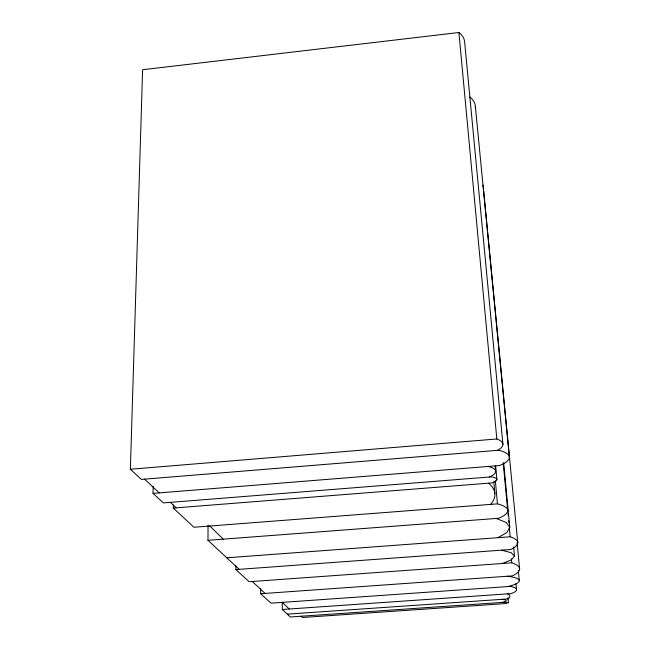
<?xml version="1.0" encoding="UTF-8"?>
<svg xmlns="http://www.w3.org/2000/svg" width="650" height="650" viewBox="0 0 650 650"><rect width="100%" height="100%" fill="white"/><g stroke="black" fill="none" stroke-linecap="round" stroke-linejoin="round"><path stroke-width="0.97" d="M239.192 569.351L207.976 540.312L208.049 525.102M207.976 540.312L498.558 518.269A46.686 11.83 -3.9 0 0 497.461 503.856L193.936 527.256L173.306 508.064L173.355 505.017M173.306 508.064L491.952 482.918A14.089 3.916 -4.4 0 0 491.416 476.856L163.386 502.913L153.018 493.391L153.181 486.289M153.018 493.391L499.501 465.546A37.806 11.148 -4.3 0 0 498.542 450.247L141.334 479.416L130.374 469.251L142.61 69.737L458.908 32.5A28.641 17.81 -6.9 0 1 464.636 42.039L502.921 444.259M503.652 462.776L509.787 527.418L506.789 532.634L497.859 537.68M513.63 546.983L514.491 556.075L511.379 559.869L502.442 563.477M507.999 597.626L508.462 602.688L505.424 603.582L302.372 617.5L301.072 616.224M130.374 469.251L496.827 438.969L458.908 32.5M226.769 557.798L510.169 536.77L509.316 527.694M235.885 565.533L235.901 569.587L510.697 549.494A56.851 12.943 -3.8 0 0 510.169 536.77M260.609 588.656L260.674 593.726L512.289 575.9A69.379 14.373 -3.6 0 0 511.769 562.811M282.206 602.396L282.344 609.489L510.949 593.637A34.166 6.516 -3.8 0 0 510.599 586.389L271.001 603.159L260.674 593.726M287.332 614.128L507.934 598.926A44.679 8.312 -3.6 0 0 507.626 593.864M501.451 550.168L511.087 552.663L514.491 556.075M496.259 518.448L506.261 522.519L509.787 527.418M508.462 602.688L505.318 602.209L290.379 616.964L282.344 609.489M235.901 569.587L249.096 581.717L511.769 562.811L511.387 558.764M252.241 581.49L265.062 593.418M170.446 502.352L176.28 507.829M144.56 479.148L159.234 492.887M282.303 602.363L289.226 609.009M209.836 526.029L223.218 539.159M517.774 542.734L483.364 187.882A50.261 25.504 -5.3 0 0 482.885 185.104M475.369 106.486L509.364 457.21M517.091 542.734L519.626 568.969M518.318 570.594L519.293 580.702M515.954 583.602L516.531 589.664M503.222 463.027L507.715 510.486M507.975 513.573L508.17 515.596M508.641 520.634L508.836 522.649M495.593 465.359L496.892 479.497M495.194 466.204L495.657 471.266M495.341 480.659L497.461 503.856M493.756 481.577L494.853 493.707M488.207 466.456A28.446 8.101 -4.2 0 1 489.198 477.027M496.827 438.969A33.134 10.116 -4.4 0 1 497.567 450.32M501.946 599.341A10.676 1.95 -3.8 0 1 502.214 602.42M507.211 576.258A34.954 6.906 -3.8 0 1 507.829 586.584M488.589 483.177A153.221 41.031 -2.4 0 1 490.636 504.384M469.796 96.996A33.353 19.037 -6.4 0 1 475.337 108.282"/></g></svg>
